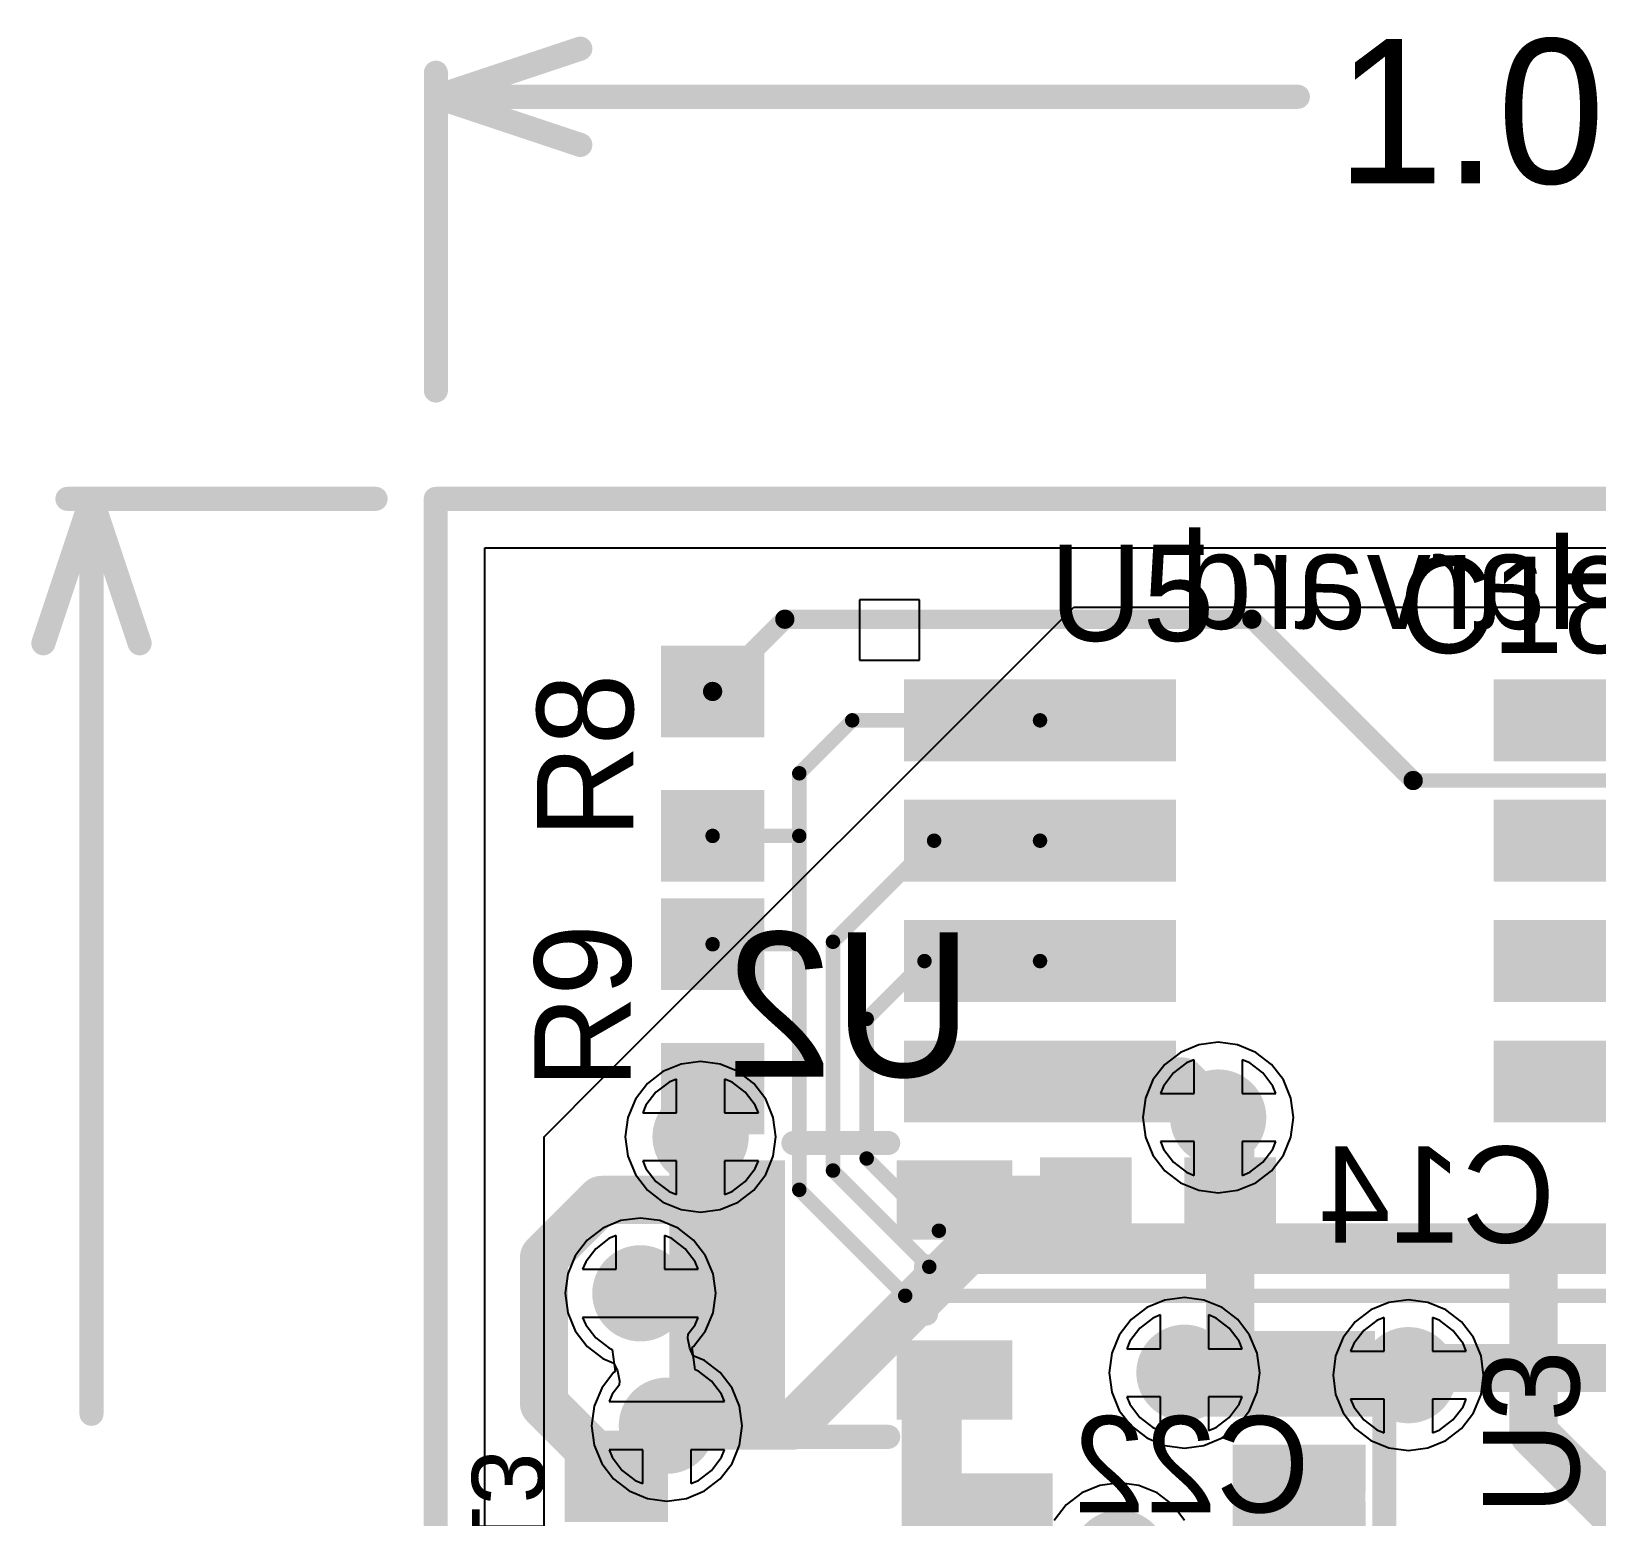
# Model space of a CAD drawing. Header units: millimetres. Extents: x 4.73 to 7.73, y 2.83 to 6.27.
# Drawn here: x 4.922 to 5.572, y 3.657 to 4.274 of the extents above; entities that cross this region are included whole.
import ezdxf

# ---------------------------------------------------------------- set-up
doc = ezdxf.new("R2010")
doc.units = ezdxf.units.MM
doc.header["$MEASUREMENT"] = 0
for name, color, linetype in [('BottomLayer', 5, 'Continuous'), ('BottomOverlay', 54, 'Continuous'), ('BottomPaste', 16, 'Continuous'), ('BottomSolder', 6, 'Continuous'), ('KeepOutLayer', 6, 'Continuous'), ('Mechanical1', 6, 'Continuous'), ('MidLayer1', 16, 'Continuous'), ('MidLayer2', 76, 'Continuous'), ('MultiLayer', 9, 'Continuous'), ('TopLayer', 1, 'Continuous'), ('TopOverlay', 2, 'Continuous'), ('TopPaste', 8, 'Continuous'), ('TopSolder', 216, 'Continuous')]:
    doc.layers.add(name, color=color, linetype=linetype)

msp = doc.modelspace()

# ---------------------------------------------------------------- linework, layer by layer
at = {"layer": 'BottomLayer'}
for points, const_width in [([(5.407, 3.823, 1), (5.423, 3.823, 1)], 0.016), ([(5.192, 3.815, 1), (5.208, 3.815, 1)], 0.016), ([(5.41, 3.823, 1), (5.42, 3.823, 1)], 0.01), ([(5.195, 3.815, 1), (5.205, 3.815, 1)], 0.01), ([(5.415, 3.818, 1), (5.425, 3.818, 1)], 0.01), ([(5.415, 3.818, 1), (5.425, 3.818, 1)], 0.01), ([(5.195, 3.7998, 1), (5.205, 3.7998, 1)], 0.01), ([(5.195, 3.7998, 1), (5.205, 3.7998, 1)], 0.01), ([(5.1538, 3.7888, 1), (5.1638, 3.7888, 1)], 0.01), ([(5.1538, 3.7888, 1), (5.1638, 3.7888, 1)], 0.01), ([(5.206, 3.7888, 1), (5.216, 3.7888, 1)], 0.01), ([(5.206, 3.7888, 1), (5.216, 3.7888, 1)], 0.01), ([(5.30049, 3.7888, 1), (5.31049, 3.7888, 1)], 0.01), ([(5.3512, 3.7888, 1), (5.3612, 3.7888, 1)], 0.01), ([(5.3512, 3.7888, 1), (5.3612, 3.7888, 1)], 0.01), ([(5.355, 3.785, 1), (5.365, 3.785, 1)], 0.01), ([(5.415, 3.785, 1), (5.425, 3.785, 1)], 0.01), ([(5.415, 3.785, 1), (5.425, 3.785, 1)], 0.01), ([(5.13, 3.765, 1), (5.14, 3.765, 1)], 0.01), ([(5.13, 3.765, 1), (5.14, 3.765, 1)], 0.01), ([(5.167, 3.75, 1), (5.183, 3.75, 1)], 0.016), ([(5.17, 3.75, 1), (5.18, 3.75, 1)], 0.01), ([(5.1714, 3.7514, 1), (5.1814, 3.7514, 1)], 0.01), ([(5.1714, 3.7514, 1), (5.1814, 3.7514, 1)], 0.01), ([(5.206, 3.7514, 1), (5.216, 3.7514, 1)], 0.01), ([(5.393, 3.717, 1), (5.409, 3.717, 1)], 0.016), ([(5.29924, 3.714, 1), (5.31174, 3.714, 1)], 0.0125), ([(5.396, 3.717, 1), (5.406, 3.717, 1)], 0.01), ([(5.398, 3.719, 1), (5.408, 3.719, 1)], 0.01), ([(5.398, 3.719, 1), (5.408, 3.719, 1)], 0.01), ([(5.414, 3.719, 1), (5.424, 3.719, 1)], 0.01), ([(5.414, 3.719, 1), (5.424, 3.719, 1)], 0.01), ([(5.414, 3.719, 1), (5.424, 3.719, 1)], 0.01), ([(5.415, 3.72, 1), (5.425, 3.72, 1)], 0.01), ([(5.415, 3.72, 1), (5.425, 3.72, 1)], 0.01), ([(5.486, 3.716, 1), (5.502, 3.716, 1)], 0.016), ([(5.2, 3.714, 1), (5.21, 3.714, 1)], 0.01), ([(5.2, 3.714, 1), (5.21, 3.714, 1)], 0.01), ([(5.206, 3.714, 1), (5.216, 3.714, 1)], 0.01), ([(5.13, 3.704, 1), (5.14, 3.704, 1)], 0.01), ([(5.13, 3.704, 1), (5.14, 3.704, 1)], 0.01), ([(5.28975, 3.70451, 1), (5.30225, 3.70451, 1)], 0.0125), ([(5.28975, 3.70451, 1), (5.30225, 3.70451, 1)], 0.0125), ([(5.178, 3.695, 1), (5.194, 3.695, 1)], 0.016), ([(5.181, 3.695, 1), (5.191, 3.695, 1)], 0.01), ([(5.181, 3.695, 1), (5.191, 3.695, 1)], 0.01), ([(5.16, 3.674, 1), (5.17, 3.674, 1)], 0.01), ([(5.16, 3.674, 1), (5.17, 3.674, 1)], 0.01)]:
    msp.add_lwpolyline(points, format="xyb", close=True, dxfattribs=dict(at, const_width=const_width))
for points, const_width in [([(5.415, 3.823), (5.42, 3.818)], 0.02), ([(5.2, 3.7998), (5.2, 3.815)], 0.02), ([(5.42, 3.785), (5.42, 3.818)], 0.02), ([(5.2, 3.7998), (5.211, 3.7888)], 0.02), ([(5.135, 3.765), (5.1588, 3.7888)], 0.02), ([(5.1588, 3.7888), (5.211, 3.7888)], 0.02), ([(5.30549, 3.7888), (5.3562, 3.7888)], 0.02), ([(5.3562, 3.7888), (5.36, 3.785)], 0.02), ([(5.42, 3.72), (5.42, 3.785)], 0.02), ([(5.135, 3.704), (5.135, 3.765)], 0.02), ([(5.175, 3.75), (5.1764, 3.7514)], 0.02), ([(5.1764, 3.7514), (5.211, 3.7514)], 0.02), ([(5.296, 3.70451), (5.30549, 3.714)], 0.025), ([(5.401, 3.717), (5.403, 3.719)], 0.02), ([(5.403, 3.719), (5.419, 3.719)], 0.02), ([(5.419, 3.719), (5.42, 3.72)], 0.02), ([(5.419, 3.719), (5.618, 3.719)], 0.02), ([(5.186, 3.695), (5.205, 3.714)], 0.02), ([(5.205, 3.714), (5.211, 3.714)], 0.02), ([(5.135, 3.704), (5.165, 3.674)], 0.02), ([(5.296, 3.634), (5.296, 3.70451)], 0.025), ([(5.165, 3.674), (5.186, 3.695)], 0.02)]:
    msp.add_lwpolyline(points, dxfattribs=dict(at, const_width=const_width))
for points in [[(5.231, 3.7763), (5.231, 3.8013), (5.191, 3.7763), (5.191, 3.8013)], [(5.32549, 3.7763), (5.32549, 3.8013), (5.28549, 3.7763), (5.28549, 3.8013)], [(5.375, 3.8025), (5.345, 3.8025), (5.375, 3.7675), (5.345, 3.7675)], [(5.435, 3.8025), (5.405, 3.8025), (5.435, 3.7675), (5.405, 3.7675)], [(5.231, 3.7389), (5.231, 3.7639), (5.191, 3.7389), (5.191, 3.7639)], [(5.231, 3.7015), (5.231, 3.7265), (5.191, 3.7015), (5.191, 3.7265)], [(5.32549, 3.7015), (5.32549, 3.7265), (5.28549, 3.7015), (5.28549, 3.7265)], [(5.1825, 3.659), (5.1825, 3.689), (5.1475, 3.659), (5.1475, 3.689)]]:
    msp.add_solid(points, dxfattribs=at)
at = {"layer": 'BottomOverlay', "const_width": 0.01}
for points in [[(5.23856, 3.81243), (5.27793, 3.81243)], [(5.29368, 3.74156), (5.29368, 3.76124)], [(5.23856, 3.69038), (5.27793, 3.69038)], [(5.319, 3.659), (5.336, 3.67)]]:
    msp.add_lwpolyline(points, dxfattribs=at)
at = {"layer": 'BottomOverlay', "const_width": 0.005}
for points in [[(5.23606, 3.81243, 1), (5.24106, 3.81243, 1)], [(5.27543, 3.81243, 1), (5.28043, 3.81243, 1)], [(5.29118, 3.76124, 1), (5.29618, 3.76124, 1)], [(5.29118, 3.74156, 1), (5.29618, 3.74156, 1)], [(5.23606, 3.69038, 1), (5.24106, 3.69038, 1)], [(5.27543, 3.69038, 1), (5.28043, 3.69038, 1)], [(5.3335, 3.67, 1), (5.3385, 3.67, 1)], [(5.3165, 3.659, 1), (5.3215, 3.659, 1)]]:
    msp.add_lwpolyline(points, format="xyb", close=True, dxfattribs=at)
at = {"layer": 'BottomPaste'}
for points in [[(5.231, 3.7763), (5.231, 3.8013), (5.191, 3.7763), (5.191, 3.8013)], [(5.32549, 3.7763), (5.32549, 3.8013), (5.28549, 3.7763), (5.28549, 3.8013)], [(5.375, 3.8025), (5.345, 3.8025), (5.375, 3.7675), (5.345, 3.7675)], [(5.435, 3.8025), (5.405, 3.8025), (5.435, 3.7675), (5.405, 3.7675)], [(5.231, 3.7389), (5.231, 3.7639), (5.191, 3.7389), (5.191, 3.7639)], [(5.231, 3.7015), (5.231, 3.7265), (5.191, 3.7015), (5.191, 3.7265)], [(5.32549, 3.7015), (5.32549, 3.7265), (5.28549, 3.7015), (5.28549, 3.7265)], [(5.1825, 3.659), (5.1825, 3.689), (5.1475, 3.659), (5.1475, 3.689)]]:
    msp.add_solid(points, dxfattribs=at)
at = {"layer": 'BottomSolder', "const_width": 0.02}
for points in [[(5.405, 3.823, 1), (5.425, 3.823, 1)], [(5.19, 3.815, 1), (5.21, 3.815, 1)], [(5.165, 3.75, 1), (5.185, 3.75, 1)], [(5.391, 3.717, 1), (5.411, 3.717, 1)], [(5.484, 3.716, 1), (5.504, 3.716, 1)], [(5.176, 3.695, 1), (5.196, 3.695, 1)], [(5.364, 3.64, 1), (5.384, 3.64, 1)]]:
    msp.add_lwpolyline(points, format="xyb", close=True, dxfattribs=at)
at = {"layer": 'BottomSolder'}
for points in [[(5.235, 3.7723), (5.235, 3.8053), (5.187, 3.7723), (5.187, 3.8053)], [(5.32949, 3.7723), (5.32949, 3.8053), (5.28149, 3.7723), (5.28149, 3.8053)], [(5.379, 3.8065), (5.341, 3.8065), (5.379, 3.7635), (5.341, 3.7635)], [(5.439, 3.8065), (5.401, 3.8065), (5.439, 3.7635), (5.401, 3.7635)], [(5.235, 3.702), (5.235, 3.796), (5.187, 3.702), (5.187, 3.796)], [(5.235, 3.7349), (5.235, 3.7679), (5.187, 3.7349), (5.187, 3.7679)], [(5.235, 3.6975), (5.235, 3.7305), (5.187, 3.6975), (5.187, 3.7305)], [(5.32949, 3.6975), (5.32949, 3.7305), (5.28149, 3.6975), (5.28149, 3.7305)], [(5.1865, 3.655), (5.1865, 3.693), (5.1435, 3.655), (5.1435, 3.693)]]:
    msp.add_solid(points, dxfattribs=at)
at = {"layer": 'KeepOutLayer', "const_width": 0.01}
for points in [[(5.09, 3.01), (5.09, 4.08)], [(5.09, 4.08), (6.18, 4.08)]]:
    msp.add_lwpolyline(points, dxfattribs=at)
at = {"layer": 'KeepOutLayer', "const_width": 0.005}
msp.add_lwpolyline([(5.0875, 4.08, 1), (5.0925, 4.08, 1)], format="xyb", close=True, dxfattribs=at)
msp.add_lwpolyline([(5.0875, 4.08, 1), (5.0925, 4.08, 1)], format="xyb", close=True, dxfattribs=at)
at = {"layer": 'Mechanical1', "const_width": 0.01}
for points in [[(5.09005, 4.247), (5.15005, 4.267)], [(5.09005, 4.125), (5.09005, 4.257)], [(5.09005, 4.247), (5.4481, 4.247)], [(5.09005, 4.247), (5.15005, 4.227)], [(4.927, 4.02), (4.947, 4.08)], [(4.937, 4.08), (5.065, 4.08)], [(4.947, 3.69995), (4.947, 4.08)], [(4.947, 4.08), (4.967, 4.02)]]:
    msp.add_lwpolyline(points, dxfattribs=at)
at = {"layer": 'Mechanical1', "const_width": 0.005}
for points in [[(5.14755, 4.267, 1), (5.15255, 4.267, 1)], [(5.08755, 4.257, 1), (5.09255, 4.257, 1)], [(5.08755, 4.247, 1), (5.09255, 4.247, 1)], [(5.08755, 4.247, 1), (5.09255, 4.247, 1)], [(5.08755, 4.247, 1), (5.09255, 4.247, 1)], [(5.4456, 4.247, 1), (5.4506, 4.247, 1)], [(5.14755, 4.227, 1), (5.15255, 4.227, 1)], [(5.08755, 4.125, 1), (5.09255, 4.125, 1)], [(4.9345, 4.08, 1), (4.9395, 4.08, 1)], [(4.9445, 4.08, 1), (4.9495, 4.08, 1)], [(4.9445, 4.08, 1), (4.9495, 4.08, 1)], [(4.9445, 4.08, 1), (4.9495, 4.08, 1)], [(5.0625, 4.08, 1), (5.0675, 4.08, 1)], [(4.9245, 4.02, 1), (4.9295, 4.02, 1)], [(4.9645, 4.02, 1), (4.9695, 4.02, 1)], [(4.9445, 3.69995, 1), (4.9495, 3.69995, 1)]]:
    msp.add_lwpolyline(points, format="xyb", close=True, dxfattribs=at)
at = {"layer": 'MidLayer1'}
for p, q in [((5.11039, 3.41567), (5.11039, 4.05961)), ((5.11039, 4.05961), (5.99671, 4.05961)), ((5.19191, 3.8452), (5.18437, 3.84208)), ((5.2, 3.84627), (5.19191, 3.8452)), ((5.20809, 3.8452), (5.2, 3.84627)), ((5.21563, 3.84208), (5.20809, 3.8452)), ((5.40189, 3.84571), (5.39646, 3.84154)), ((5.405, 3.847), (5.40189, 3.84571)), ((5.405, 3.833), (5.405, 3.847)), ((5.42811, 3.84571), (5.425, 3.847)), ((5.425, 3.847), (5.425, 3.833)), ((5.43354, 3.84154), (5.42811, 3.84571)), ((5.17789, 3.83711), (5.17292, 3.83063)), ((5.18437, 3.84208), (5.17789, 3.83711)), ((5.22211, 3.83711), (5.21563, 3.84208)), ((5.22708, 3.83063), (5.22211, 3.83711)), ((5.39646, 3.84154), (5.39229, 3.83611)), ((5.43771, 3.83611), (5.43354, 3.84154)), ((5.17292, 3.83063), (5.1698, 3.82309)), ((5.2302, 3.82309), (5.22708, 3.83063)), ((5.39229, 3.83611), (5.391, 3.833)), ((5.391, 3.833), (5.405, 3.833)), ((5.425, 3.833), (5.439, 3.833)), ((5.439, 3.833), (5.43771, 3.83611)), ((5.1698, 3.82309), (5.16873, 3.815)), ((5.23127, 3.815), (5.2302, 3.82309)), ((5.16873, 3.815), (5.1698, 3.80691)), ((5.2302, 3.80691), (5.23127, 3.815)), ((5.405, 3.813), (5.391, 3.813)), ((5.391, 3.813), (5.39229, 3.80989)), ((5.405, 3.799), (5.405, 3.813)), ((5.439, 3.813), (5.425, 3.813)), ((5.425, 3.813), (5.425, 3.799)), ((5.43771, 3.80989), (5.439, 3.813)), ((5.1698, 3.80691), (5.17292, 3.79937)), ((5.22708, 3.79937), (5.2302, 3.80691)), ((5.39229, 3.80989), (5.39646, 3.80446)), ((5.39646, 3.80446), (5.40189, 3.80029)), ((5.42811, 3.80029), (5.43354, 3.80446)), ((5.43354, 3.80446), (5.43771, 3.80989)), ((5.17292, 3.79937), (5.17789, 3.79289)), ((5.22211, 3.79289), (5.22708, 3.79937)), ((5.40189, 3.80029), (5.405, 3.799)), ((5.425, 3.799), (5.42811, 3.80029)), ((5.17789, 3.79289), (5.18437, 3.78792)), ((5.21563, 3.78792), (5.22211, 3.79289)), ((5.18437, 3.78792), (5.19191, 3.7848)), ((5.19191, 3.7848), (5.2, 3.78373)), ((5.2, 3.78373), (5.20809, 3.7848)), ((5.20809, 3.7848), (5.21563, 3.78792)), ((5.16189, 3.77271), (5.15646, 3.76854)), ((5.165, 3.774), (5.16189, 3.77271)), ((5.165, 3.76), (5.165, 3.774)), ((5.18811, 3.77271), (5.185, 3.774)), ((5.185, 3.774), (5.185, 3.76)), ((5.19354, 3.76854), (5.18811, 3.77271)), ((5.15646, 3.76854), (5.15229, 3.76311)), ((5.19771, 3.76311), (5.19354, 3.76854)), ((5.15229, 3.76311), (5.151, 3.76)), ((5.151, 3.76), (5.165, 3.76)), ((5.185, 3.76), (5.199, 3.76)), ((5.199, 3.76), (5.19771, 3.76311)), ((5.199, 3.74), (5.151, 3.74)), ((5.151, 3.74), (5.15229, 3.73689)), ((5.19771, 3.73689), (5.199, 3.74)), ((5.38789, 3.73971), (5.38246, 3.73554)), ((5.391, 3.741), (5.38789, 3.73971)), ((5.391, 3.727), (5.391, 3.741)), ((5.41411, 3.73971), (5.411, 3.741)), ((5.411, 3.741), (5.411, 3.727)), ((5.41954, 3.73554), (5.41411, 3.73971)), ((5.484, 3.74), (5.48089, 3.73871)), ((5.484, 3.726), (5.484, 3.74)), ((5.50711, 3.73871), (5.504, 3.74)), ((5.504, 3.74), (5.504, 3.726)), ((5.15229, 3.73689), (5.15646, 3.73146)), ((5.19468, 3.73129), (5.19486, 3.73317)), ((5.19486, 3.73317), (5.19771, 3.73689)), ((5.38246, 3.73554), (5.37829, 3.73011)), ((5.42371, 3.73011), (5.41954, 3.73554)), ((5.47546, 3.73454), (5.47129, 3.72911)), ((5.48089, 3.73871), (5.47546, 3.73454)), ((5.51254, 3.73454), (5.50711, 3.73871)), ((5.51671, 3.72911), (5.51254, 3.73454)), ((5.15646, 3.73146), (5.16189, 3.72729)), ((5.16189, 3.72729), (5.16327, 3.72672)), ((5.16327, 3.72672), (5.16448, 3.71756)), ((5.1955, 3.72721), (5.19468, 3.73129)), ((5.19698, 3.72401), (5.1955, 3.72721)), ((5.37829, 3.73011), (5.377, 3.727)), ((5.377, 3.727), (5.391, 3.727)), ((5.411, 3.727), (5.425, 3.727)), ((5.425, 3.727), (5.42371, 3.73011)), ((5.47129, 3.72911), (5.47, 3.726)), ((5.47, 3.726), (5.484, 3.726)), ((5.504, 3.726), (5.518, 3.726)), ((5.518, 3.726), (5.51671, 3.72911)), ((5.20163, 3.72208), (5.19698, 3.72401)), ((5.20811, 3.71711), (5.20163, 3.72208)), ((5.16389, 3.71711), (5.15892, 3.71063)), ((5.16448, 3.71756), (5.16389, 3.71711)), ((5.21308, 3.71063), (5.20811, 3.71711)), ((5.15892, 3.71063), (5.1558, 3.70309)), ((5.2162, 3.70309), (5.21308, 3.71063)), ((5.391, 3.707), (5.377, 3.707)), ((5.377, 3.707), (5.37829, 3.70389)), ((5.391, 3.693), (5.391, 3.707)), ((5.425, 3.707), (5.411, 3.707)), ((5.411, 3.707), (5.411, 3.693)), ((5.42371, 3.70389), (5.425, 3.707)), ((5.1558, 3.70309), (5.15473, 3.695)), ((5.21727, 3.695), (5.2162, 3.70309)), ((5.37829, 3.70389), (5.38246, 3.69846)), ((5.41954, 3.69846), (5.42371, 3.70389)), ((5.484, 3.706), (5.47, 3.706)), ((5.47, 3.706), (5.47129, 3.70289)), ((5.47129, 3.70289), (5.47546, 3.69746)), ((5.484, 3.692), (5.484, 3.706)), ((5.518, 3.706), (5.504, 3.706)), ((5.504, 3.706), (5.504, 3.692)), ((5.51254, 3.69746), (5.51671, 3.70289)), ((5.51671, 3.70289), (5.518, 3.706)), ((5.15473, 3.695), (5.1558, 3.68691)), ((5.2162, 3.68691), (5.21727, 3.695)), ((5.38246, 3.69846), (5.38789, 3.69429)), ((5.38789, 3.69429), (5.391, 3.693)), ((5.411, 3.693), (5.41411, 3.69429)), ((5.41411, 3.69429), (5.41954, 3.69846)), ((5.47546, 3.69746), (5.48089, 3.69329)), ((5.50711, 3.69329), (5.51254, 3.69746)), ((5.1558, 3.68691), (5.15892, 3.67937)), ((5.21308, 3.67937), (5.2162, 3.68691)), ((5.48089, 3.69329), (5.484, 3.692)), ((5.504, 3.692), (5.50711, 3.69329)), ((5.15892, 3.67937), (5.16389, 3.67289)), ((5.20811, 3.67289), (5.21308, 3.67937)), ((5.16389, 3.67289), (5.17037, 3.66792)), ((5.17037, 3.66792), (5.17791, 3.6648)), ((5.19409, 3.6648), (5.20163, 3.66792)), ((5.20163, 3.66792), (5.20811, 3.67289)), ((5.36591, 3.6702), (5.35837, 3.66708)), ((5.374, 3.67127), (5.36591, 3.6702)), ((5.38209, 3.6702), (5.374, 3.67127)), ((5.38963, 3.66708), (5.38209, 3.6702)), ((5.17791, 3.6648), (5.186, 3.66373)), ((5.186, 3.66373), (5.19409, 3.6648)), ((5.35189, 3.66211), (5.34692, 3.65563)), ((5.35837, 3.66708), (5.35189, 3.66211)), ((5.39611, 3.66211), (5.38963, 3.66708)), ((5.40108, 3.65563), (5.39611, 3.66211))]:
    msp.add_line(p, q, dxfattribs=at)
at = {"layer": 'MidLayer1', "const_width": 0.016}
for points in [[(5.407, 3.823, 1), (5.423, 3.823, 1)], [(5.192, 3.815, 1), (5.208, 3.815, 1)], [(5.167, 3.75, 1), (5.183, 3.75, 1)], [(5.393, 3.717, 1), (5.409, 3.717, 1)], [(5.486, 3.716, 1), (5.502, 3.716, 1)], [(5.178, 3.695, 1), (5.194, 3.695, 1)]]:
    msp.add_lwpolyline(points, format="xyb", close=True, dxfattribs=at)
at = {"layer": 'MidLayer2'}
for p, q in [((5.16, 3.84), (5.355, 4.035)), ((5.355, 4.035), (5.59379, 4.035)), ((5.39937, 3.85008), (5.39289, 3.84511)), ((5.40691, 3.8532), (5.39937, 3.85008)), ((5.415, 3.85427), (5.40691, 3.8532)), ((5.42309, 3.8532), (5.415, 3.85427)), ((5.43063, 3.85008), (5.42309, 3.8532)), ((5.43711, 3.84511), (5.43063, 3.85008)), ((5.39289, 3.84511), (5.38792, 3.83863)), ((5.44208, 3.83863), (5.43711, 3.84511)), ((5.135, 3.815), (5.16, 3.84)), ((5.18689, 3.83771), (5.18146, 3.83354)), ((5.19, 3.839), (5.18689, 3.83771)), ((5.19, 3.825), (5.19, 3.839)), ((5.21311, 3.83771), (5.21, 3.839)), ((5.21, 3.839), (5.21, 3.825)), ((5.21854, 3.83354), (5.21311, 3.83771)), ((5.38792, 3.83863), (5.3848, 3.83109)), ((5.4452, 3.83109), (5.44208, 3.83863)), ((5.18146, 3.83354), (5.17729, 3.82811)), ((5.22271, 3.82811), (5.21854, 3.83354)), ((5.3848, 3.83109), (5.38373, 3.823)), ((5.44627, 3.823), (5.4452, 3.83109)), ((5.17729, 3.82811), (5.176, 3.825)), ((5.176, 3.825), (5.19, 3.825)), ((5.21, 3.825), (5.224, 3.825)), ((5.224, 3.825), (5.22271, 3.82811)), ((5.38373, 3.823), (5.3848, 3.81491)), ((5.4452, 3.81491), (5.44627, 3.823)), ((5.135, 3.704), (5.135, 3.815)), ((5.3848, 3.81491), (5.38792, 3.80737)), ((5.44208, 3.80737), (5.4452, 3.81491)), ((5.19, 3.805), (5.176, 3.805)), ((5.176, 3.805), (5.17729, 3.80189)), ((5.19, 3.791), (5.19, 3.805)), ((5.224, 3.805), (5.21, 3.805)), ((5.21, 3.805), (5.21, 3.791)), ((5.22271, 3.80189), (5.224, 3.805)), ((5.38792, 3.80737), (5.39289, 3.80089)), ((5.43711, 3.80089), (5.44208, 3.80737)), ((5.17729, 3.80189), (5.18146, 3.79646)), ((5.21854, 3.79646), (5.22271, 3.80189)), ((5.39289, 3.80089), (5.39937, 3.79592)), ((5.43063, 3.79592), (5.43711, 3.80089)), ((5.18146, 3.79646), (5.18689, 3.79229)), ((5.18689, 3.79229), (5.19, 3.791)), ((5.21, 3.791), (5.21311, 3.79229)), ((5.21311, 3.79229), (5.21854, 3.79646)), ((5.39937, 3.79592), (5.40691, 3.7928)), ((5.40691, 3.7928), (5.415, 3.79173)), ((5.415, 3.79173), (5.42309, 3.7928)), ((5.42309, 3.7928), (5.43063, 3.79592)), ((5.16691, 3.7802), (5.15937, 3.77708)), ((5.175, 3.78127), (5.16691, 3.7802)), ((5.18309, 3.7802), (5.175, 3.78127)), ((5.19063, 3.77708), (5.18309, 3.7802)), ((5.15289, 3.77211), (5.14792, 3.76563)), ((5.15937, 3.77708), (5.15289, 3.77211)), ((5.19711, 3.77211), (5.19063, 3.77708)), ((5.20208, 3.76563), (5.19711, 3.77211)), ((5.14792, 3.76563), (5.1448, 3.75809)), ((5.2052, 3.75809), (5.20208, 3.76563)), ((5.1448, 3.75809), (5.14373, 3.75)), ((5.20627, 3.75), (5.2052, 3.75809)), ((5.14373, 3.75), (5.1448, 3.74191)), ((5.2052, 3.74191), (5.20627, 3.75)), ((5.39291, 3.7472), (5.38537, 3.74408)), ((5.401, 3.74827), (5.39291, 3.7472)), ((5.40909, 3.7472), (5.401, 3.74827)), ((5.41663, 3.74408), (5.40909, 3.7472)), ((5.48591, 3.7462), (5.47837, 3.74308)), ((5.494, 3.74727), (5.48591, 3.7462)), ((5.50209, 3.7462), (5.494, 3.74727)), ((5.50963, 3.74308), (5.50209, 3.7462)), ((5.1448, 3.74191), (5.14792, 3.73437)), ((5.20208, 3.73437), (5.2052, 3.74191)), ((5.37889, 3.73911), (5.37392, 3.73263)), ((5.38537, 3.74408), (5.37889, 3.73911)), ((5.42311, 3.73911), (5.41663, 3.74408)), ((5.42808, 3.73263), (5.42311, 3.73911)), ((5.47837, 3.74308), (5.47189, 3.73811)), ((5.51611, 3.73811), (5.50963, 3.74308)), ((5.14792, 3.73437), (5.15289, 3.72789)), ((5.19711, 3.72789), (5.20208, 3.73437)), ((5.37392, 3.73263), (5.3708, 3.72509)), ((5.4312, 3.72509), (5.42808, 3.73263)), ((5.47189, 3.73811), (5.46692, 3.73163)), ((5.52108, 3.73163), (5.51611, 3.73811)), ((5.15289, 3.72789), (5.15937, 3.72292)), ((5.19652, 3.72744), (5.19711, 3.72789)), ((5.19773, 3.71828), (5.19652, 3.72744)), ((5.46692, 3.73163), (5.4638, 3.72409)), ((5.5242, 3.72409), (5.52108, 3.73163)), ((5.15937, 3.72292), (5.16402, 3.72099)), ((5.16402, 3.72099), (5.1655, 3.71779)), ((5.3708, 3.72509), (5.36973, 3.717)), ((5.43227, 3.717), (5.4312, 3.72509)), ((5.4638, 3.72409), (5.46273, 3.716)), ((5.52527, 3.716), (5.5242, 3.72409)), ((5.1655, 3.71779), (5.16632, 3.71371)), ((5.16632, 3.71371), (5.16614, 3.71183)), ((5.19911, 3.71771), (5.19773, 3.71828)), ((5.20454, 3.71354), (5.19911, 3.71771)), ((5.20871, 3.70811), (5.20454, 3.71354)), ((5.36973, 3.717), (5.3708, 3.70891)), ((5.4312, 3.70891), (5.43227, 3.717)), ((5.46273, 3.716), (5.4638, 3.70791)), ((5.5242, 3.70791), (5.52527, 3.716)), ((5.16329, 3.70811), (5.162, 3.705)), ((5.16614, 3.71183), (5.16329, 3.70811)), ((5.21, 3.705), (5.20871, 3.70811)), ((5.3708, 3.70891), (5.37392, 3.70137)), ((5.42808, 3.70137), (5.4312, 3.70891)), ((5.4638, 3.70791), (5.46692, 3.70037)), ((5.52108, 3.70037), (5.5242, 3.70791)), ((5.135, 3.52812), (5.135, 3.704)), ((5.162, 3.705), (5.21, 3.705)), ((5.37392, 3.70137), (5.37889, 3.69489)), ((5.42311, 3.69489), (5.42808, 3.70137)), ((5.46692, 3.70037), (5.47189, 3.69389)), ((5.51611, 3.69389), (5.52108, 3.70037)), ((5.37889, 3.69489), (5.38537, 3.68992)), ((5.41663, 3.68992), (5.42311, 3.69489)), ((5.47189, 3.69389), (5.47837, 3.68892)), ((5.50963, 3.68892), (5.51611, 3.69389)), ((5.38537, 3.68992), (5.39291, 3.6868)), ((5.39291, 3.6868), (5.401, 3.68573)), ((5.401, 3.68573), (5.40909, 3.6868)), ((5.40909, 3.6868), (5.41663, 3.68992)), ((5.47837, 3.68892), (5.48591, 3.6858)), ((5.50209, 3.6858), (5.50963, 3.68892)), ((5.176, 3.685), (5.162, 3.685)), ((5.162, 3.685), (5.16329, 3.68189)), ((5.16329, 3.68189), (5.16746, 3.67646)), ((5.176, 3.671), (5.176, 3.685)), ((5.21, 3.685), (5.196, 3.685)), ((5.196, 3.685), (5.196, 3.671)), ((5.20454, 3.67646), (5.20871, 3.68189)), ((5.20871, 3.68189), (5.21, 3.685)), ((5.48591, 3.6858), (5.494, 3.68473)), ((5.494, 3.68473), (5.50209, 3.6858)), ((5.16746, 3.67646), (5.17289, 3.67229)), ((5.19911, 3.67229), (5.20454, 3.67646)), ((5.17289, 3.67229), (5.176, 3.671)), ((5.196, 3.671), (5.19911, 3.67229)), ((5.36591, 3.6702), (5.35837, 3.66708)), ((5.374, 3.67127), (5.36591, 3.6702)), ((5.38209, 3.6702), (5.374, 3.67127)), ((5.38963, 3.66708), (5.38209, 3.6702)), ((5.35189, 3.66211), (5.34692, 3.65563)), ((5.35837, 3.66708), (5.35189, 3.66211)), ((5.39611, 3.66211), (5.38963, 3.66708)), ((5.40108, 3.65563), (5.39611, 3.66211))]:
    msp.add_line(p, q, dxfattribs=at)
for points, const_width in [([(5.407, 3.823, 1), (5.423, 3.823, 1)], 0.016), ([(5.192, 3.815, 1), (5.208, 3.815, 1)], 0.016), ([(5.306, 3.768, 1), (5.316, 3.768, 1)], 0.01), ([(5.306, 3.768, 1), (5.316, 3.768, 1)], 0.01), ([(5.541, 3.768, 1), (5.551, 3.768, 1)], 0.01), ([(5.541, 3.768, 1), (5.551, 3.768, 1)], 0.01), ([(5.541, 3.768, 1), (5.551, 3.768, 1)], 0.01), ([(5.167, 3.75, 1), (5.183, 3.75, 1)], 0.016), ([(5.393, 3.717, 1), (5.409, 3.717, 1)], 0.016), ([(5.486, 3.716, 1), (5.502, 3.716, 1)], 0.016), ([(5.178, 3.695, 1), (5.194, 3.695, 1)], 0.016), ([(5.181, 3.695, 1), (5.191, 3.695, 1)], 0.01), ([(5.233, 3.695, 1), (5.243, 3.695, 1)], 0.01), ([(5.233, 3.695, 1), (5.243, 3.695, 1)], 0.01), ([(5.541, 3.692, 1), (5.551, 3.692, 1)], 0.01), ([(5.541, 3.692, 1), (5.551, 3.692, 1)], 0.01)]:
    msp.add_lwpolyline(points, format="xyb", close=True, dxfattribs=dict(at, const_width=const_width))
at = {"layer": 'MidLayer2', "const_width": 0.02}
for points in [[(5.238, 3.695), (5.311, 3.768)], [(5.311, 3.768), (5.546, 3.768)], [(5.546, 3.768), (5.654, 3.768)], [(5.546, 3.692), (5.546, 3.768)], [(5.186, 3.695), (5.238, 3.695)], [(5.546, 3.692), (5.61339, 3.62461)]]:
    msp.add_lwpolyline(points, dxfattribs=at)
at = {"layer": 'MultiLayer', "const_width": 0.016}
for points in [[(5.407, 3.823, 1), (5.423, 3.823, 1)], [(5.192, 3.815, 1), (5.208, 3.815, 1)], [(5.167, 3.75, 1), (5.183, 3.75, 1)], [(5.393, 3.717, 1), (5.409, 3.717, 1)], [(5.486, 3.716, 1), (5.502, 3.716, 1)], [(5.178, 3.695, 1), (5.194, 3.695, 1)]]:
    msp.add_lwpolyline(points, format="xyb", close=True, dxfattribs=at)
at = {"layer": 'TopLayer'}
for points, const_width in [([(5.205, 4), (5.235, 4.03)], 0.008), ([(5.235, 4.03), (5.429, 4.03)], 0.008), ([(5.429, 4.03), (5.496, 3.963)], 0.008), ([(5.241, 3.966), (5.263, 3.988)], 0.006), ([(5.263, 3.988), (5.341, 3.988)], 0.006), ([(5.241, 3.94), (5.241, 3.966)], 0.006), ([(5.496, 3.963), (5.698, 3.963)], 0.006), ([(5.205, 3.94), (5.241, 3.94)], 0.006), ([(5.241, 3.793), (5.241, 3.94)], 0.006), ([(5.255, 3.896), (5.297, 3.938)], 0.006), ([(5.297, 3.938), (5.341, 3.938)], 0.006), ([(5.205, 3.895), (5.24, 3.895)], 0.006), ([(5.255, 3.801), (5.255, 3.896)], 0.006), ([(5.269, 3.864), (5.293, 3.888)], 0.006), ([(5.293, 3.888), (5.341, 3.888)], 0.006), ([(5.269, 3.806), (5.269, 3.864)], 0.006), ([(5.341, 3.838), (5.4, 3.838)], 0.02), ([(5.4, 3.838), (5.415, 3.823)], 0.02), ([(5.255, 3.801), (5.295, 3.761)], 0.006), ([(5.269, 3.806), (5.299, 3.776)], 0.006), ([(5.241, 3.793), (5.285, 3.749)], 0.006), ([(5.299, 3.776), (5.602, 3.776)], 0.006), ([(5.295, 3.761), (5.587, 3.761)], 0.006), ([(5.285, 3.749), (5.577, 3.749)], 0.006), ([(5.401, 3.717), (5.40146, 3.71654)], 0.02), ([(5.40146, 3.71654), (5.44468, 3.71654)], 0.02), ([(5.44468, 3.71654), (5.49346, 3.71654)], 0.02), ([(5.49346, 3.71654), (5.494, 3.716)], 0.02)]:
    msp.add_lwpolyline(points, dxfattribs=dict(at, const_width=const_width))
for points, const_width in [([(5.233, 4.03, 1), (5.237, 4.03, 1)], 0.004), ([(5.233, 4.03, 1), (5.237, 4.03, 1)], 0.004), ([(5.427, 4.03, 1), (5.431, 4.03, 1)], 0.004), ([(5.427, 4.03, 1), (5.431, 4.03, 1)], 0.004), ([(5.203, 4, 1), (5.207, 4, 1)], 0.004), ([(5.2615, 3.988, 1), (5.2645, 3.988, 1)], 0.003), ([(5.2615, 3.988, 1), (5.2645, 3.988, 1)], 0.003), ([(5.3395, 3.988, 1), (5.3425, 3.988, 1)], 0.003), ([(5.2395, 3.966, 1), (5.2425, 3.966, 1)], 0.003), ([(5.2395, 3.966, 1), (5.2425, 3.966, 1)], 0.003), ([(5.494, 3.963, 1), (5.498, 3.963, 1)], 0.004), ([(5.4945, 3.963, 1), (5.4975, 3.963, 1)], 0.003), ([(5.2035, 3.94, 1), (5.2065, 3.94, 1)], 0.003), ([(5.2395, 3.94, 1), (5.2425, 3.94, 1)], 0.003), ([(5.2395, 3.94, 1), (5.2425, 3.94, 1)], 0.003), ([(5.2395, 3.94, 1), (5.2425, 3.94, 1)], 0.003), ([(5.2955, 3.938, 1), (5.2985, 3.938, 1)], 0.003), ([(5.2955, 3.938, 1), (5.2985, 3.938, 1)], 0.003), ([(5.3395, 3.938, 1), (5.3425, 3.938, 1)], 0.003), ([(5.2035, 3.895, 1), (5.2065, 3.895, 1)], 0.003), ([(5.2385, 3.895, 1), (5.2415, 3.895, 1)], 0.003), ([(5.2535, 3.896, 1), (5.2565, 3.896, 1)], 0.003), ([(5.2535, 3.896, 1), (5.2565, 3.896, 1)], 0.003), ([(5.2915, 3.888, 1), (5.2945, 3.888, 1)], 0.003), ([(5.2915, 3.888, 1), (5.2945, 3.888, 1)], 0.003), ([(5.3395, 3.888, 1), (5.3425, 3.888, 1)], 0.003), ([(5.2675, 3.864, 1), (5.2705, 3.864, 1)], 0.003), ([(5.2675, 3.864, 1), (5.2705, 3.864, 1)], 0.003), ([(5.336, 3.838, 1), (5.346, 3.838, 1)], 0.01), ([(5.395, 3.838, 1), (5.405, 3.838, 1)], 0.01), ([(5.395, 3.838, 1), (5.405, 3.838, 1)], 0.01), ([(5.407, 3.823, 1), (5.423, 3.823, 1)], 0.016), ([(5.192, 3.815, 1), (5.208, 3.815, 1)], 0.016), ([(5.41, 3.823, 1), (5.42, 3.823, 1)], 0.01), ([(5.2535, 3.801, 1), (5.2565, 3.801, 1)], 0.003), ([(5.2535, 3.801, 1), (5.2565, 3.801, 1)], 0.003), ([(5.2675, 3.806, 1), (5.2705, 3.806, 1)], 0.003), ([(5.2675, 3.806, 1), (5.2705, 3.806, 1)], 0.003), ([(5.2395, 3.793, 1), (5.2425, 3.793, 1)], 0.003), ([(5.2395, 3.793, 1), (5.2425, 3.793, 1)], 0.003), ([(5.2975, 3.776, 1), (5.3005, 3.776, 1)], 0.003), ([(5.2975, 3.776, 1), (5.3005, 3.776, 1)], 0.003), ([(5.167, 3.75, 1), (5.183, 3.75, 1)], 0.016), ([(5.2935, 3.761, 1), (5.2965, 3.761, 1)], 0.003), ([(5.2935, 3.761, 1), (5.2965, 3.761, 1)], 0.003), ([(5.2835, 3.749, 1), (5.2865, 3.749, 1)], 0.003), ([(5.2835, 3.749, 1), (5.2865, 3.749, 1)], 0.003), ([(5.393, 3.717, 1), (5.409, 3.717, 1)], 0.016), ([(5.396, 3.717, 1), (5.406, 3.717, 1)], 0.01), ([(5.39646, 3.71654, 1), (5.40646, 3.71654, 1)], 0.01), ([(5.39646, 3.71654, 1), (5.40646, 3.71654, 1)], 0.01), ([(5.43968, 3.71654, 1), (5.44968, 3.71654, 1)], 0.01), ([(5.43968, 3.71654, 1), (5.44968, 3.71654, 1)], 0.01), ([(5.486, 3.716, 1), (5.502, 3.716, 1)], 0.016), ([(5.48846, 3.71654, 1), (5.49846, 3.71654, 1)], 0.01), ([(5.48846, 3.71654, 1), (5.49846, 3.71654, 1)], 0.01), ([(5.489, 3.716, 1), (5.499, 3.716, 1)], 0.01), ([(5.178, 3.695, 1), (5.194, 3.695, 1)], 0.016)]:
    msp.add_lwpolyline(points, format="xyb", close=True, dxfattribs=dict(at, const_width=const_width))
for points in [[(5.2225, 3.985), (5.2225, 4.015), (5.1875, 3.985), (5.1875, 4.015)], [(5.2885, 3.975), (5.3935, 3.975), (5.2885, 4.001), (5.3935, 4.001)], [(5.5335, 3.975), (5.6385, 3.975), (5.5335, 4.001), (5.6385, 4.001)], [(5.2225, 3.925), (5.2225, 3.955), (5.1875, 3.925), (5.1875, 3.955)], [(5.2885, 3.925), (5.3935, 3.925), (5.2885, 3.951), (5.3935, 3.951)], [(5.5335, 3.925), (5.6385, 3.925), (5.5335, 3.951), (5.6385, 3.951)], [(5.2225, 3.88), (5.2225, 3.91), (5.1875, 3.88), (5.1875, 3.91)], [(5.2885, 3.875), (5.3935, 3.875), (5.2885, 3.901), (5.3935, 3.901)], [(5.5335, 3.875), (5.6385, 3.875), (5.5335, 3.901), (5.6385, 3.901)], [(5.2225, 3.82), (5.2225, 3.85), (5.1875, 3.82), (5.1875, 3.85)], [(5.2885, 3.825), (5.3935, 3.825), (5.2885, 3.851), (5.3935, 3.851)], [(5.5335, 3.825), (5.6385, 3.825), (5.5335, 3.851), (5.6385, 3.851)], [(5.47618, 3.73031), (5.41319, 3.73031), (5.47618, 3.70276), (5.41319, 3.70276)], [(5.47224, 3.68307), (5.425, 3.68307), (5.47224, 3.67126), (5.425, 3.67126)], [(5.34232, 3.67126), (5.30295, 3.67126), (5.34232, 3.65945), (5.30295, 3.65945)], [(5.47224, 3.65945), (5.425, 3.65945), (5.47224, 3.64764), (5.425, 3.64764)]]:
    msp.add_solid(points, dxfattribs=at)
at = {"layer": 'TopOverlay'}
for p, q in [((5.266, 4.038), (5.266, 4.013)), ((5.291, 4.038), (5.266, 4.038)), ((5.291, 4.013), (5.291, 4.038)), ((5.266, 4.013), (5.291, 4.013))]:
    msp.add_line(p, q, dxfattribs=at)
at = {"layer": 'TopOverlay', "const_width": 0.01}
msp.add_lwpolyline([(5.48406, 3.28346), (5.48406, 3.71654)], dxfattribs=at)
at = {"layer": 'TopOverlay', "const_width": 0.005}
msp.add_lwpolyline([(5.48156, 3.71654, 1), (5.48656, 3.71654, 1)], format="xyb", close=True, dxfattribs=at)
at = {"layer": 'TopPaste'}
for points in [[(5.2225, 3.985), (5.2225, 4.015), (5.1875, 3.985), (5.1875, 4.015)], [(5.2885, 3.975), (5.3935, 3.975), (5.2885, 4.001), (5.3935, 4.001)], [(5.5335, 3.975), (5.6385, 3.975), (5.5335, 4.001), (5.6385, 4.001)], [(5.2225, 3.925), (5.2225, 3.955), (5.1875, 3.925), (5.1875, 3.955)], [(5.2885, 3.925), (5.3935, 3.925), (5.2885, 3.951), (5.3935, 3.951)], [(5.5335, 3.925), (5.6385, 3.925), (5.5335, 3.951), (5.6385, 3.951)], [(5.2225, 3.88), (5.2225, 3.91), (5.1875, 3.88), (5.1875, 3.91)], [(5.2885, 3.875), (5.3935, 3.875), (5.2885, 3.901), (5.3935, 3.901)], [(5.5335, 3.875), (5.6385, 3.875), (5.5335, 3.901), (5.6385, 3.901)], [(5.2225, 3.82), (5.2225, 3.85), (5.1875, 3.82), (5.1875, 3.85)], [(5.2885, 3.825), (5.3935, 3.825), (5.2885, 3.851), (5.3935, 3.851)], [(5.5335, 3.825), (5.6385, 3.825), (5.5335, 3.851), (5.6385, 3.851)], [(5.47618, 3.73031), (5.41319, 3.73031), (5.47618, 3.70276), (5.41319, 3.70276)], [(5.47224, 3.68307), (5.425, 3.68307), (5.47224, 3.67126), (5.425, 3.67126)], [(5.34232, 3.67126), (5.30295, 3.67126), (5.34232, 3.65945), (5.30295, 3.65945)], [(5.47224, 3.65945), (5.425, 3.65945), (5.47224, 3.64764), (5.425, 3.64764)]]:
    msp.add_solid(points, dxfattribs=at)
at = {"layer": 'TopSolder', "const_width": 0.02}
for points in [[(5.405, 3.823, 1), (5.425, 3.823, 1)], [(5.19, 3.815, 1), (5.21, 3.815, 1)], [(5.165, 3.75, 1), (5.185, 3.75, 1)], [(5.391, 3.717, 1), (5.411, 3.717, 1)], [(5.484, 3.716, 1), (5.504, 3.716, 1)], [(5.176, 3.695, 1), (5.196, 3.695, 1)], [(5.364, 3.64, 1), (5.384, 3.64, 1)]]:
    msp.add_lwpolyline(points, format="xyb", close=True, dxfattribs=at)
at = {"layer": 'TopSolder'}
for points in [[(5.2265, 3.981), (5.2265, 4.019), (5.1835, 3.981), (5.1835, 4.019)], [(5.2845, 3.971), (5.3975, 3.971), (5.2845, 4.005), (5.3975, 4.005)], [(5.5295, 3.971), (5.6425, 3.971), (5.5295, 4.005), (5.6425, 4.005)], [(5.2265, 3.921), (5.2265, 3.959), (5.1835, 3.921), (5.1835, 3.959)], [(5.2845, 3.921), (5.3975, 3.921), (5.2845, 3.955), (5.3975, 3.955)], [(5.5295, 3.921), (5.6425, 3.921), (5.5295, 3.955), (5.6425, 3.955)], [(5.2265, 3.876), (5.2265, 3.914), (5.1835, 3.876), (5.1835, 3.914)], [(5.2845, 3.871), (5.3975, 3.871), (5.2845, 3.905), (5.3975, 3.905)], [(5.5295, 3.871), (5.6425, 3.871), (5.5295, 3.905), (5.6425, 3.905)], [(5.2265, 3.816), (5.2265, 3.854), (5.1835, 3.816), (5.1835, 3.854)], [(5.2845, 3.821), (5.3975, 3.821), (5.2845, 3.855), (5.3975, 3.855)], [(5.5295, 3.821), (5.6425, 3.821), (5.5295, 3.855), (5.6425, 3.855)], [(5.48018, 3.73431), (5.40919, 3.73431), (5.48018, 3.69876), (5.40919, 3.69876)], [(5.47624, 3.68707), (5.421, 3.68707), (5.47624, 3.66726), (5.421, 3.66726)], [(5.47618, 3.31496), (5.47618, 3.68504), (5.42106, 3.31496), (5.42106, 3.68504)], [(5.34632, 3.67526), (5.29895, 3.67526), (5.34632, 3.65545), (5.29895, 3.65545)], [(5.34626, 3.32283), (5.34626, 3.67323), (5.29902, 3.32283), (5.29902, 3.67323)], [(5.47624, 3.66345), (5.421, 3.66345), (5.47624, 3.64364), (5.421, 3.64364)]]:
    msp.add_solid(points, dxfattribs=at)

# ---------------------------------------------------------------- texts
at = {"layer": 'BottomOverlay', "text_generation_flag": 2}
for s, height, p in [('2022 MacArthur/Harvard', 0.04, (5.985, 4.026)), ('U2', 0.06, (5.313, 3.84)), ('C14', 0.04, (5.555, 3.771)), ('C22', 0.04, (5.453, 3.659))]:
    msp.add_text(s, height=height, dxfattribs=at).set_placement(p)
msp.add_text('C13', height=0.03, rotation=270, dxfattribs=at).set_placement((5.105, 3.611))
at = {"layer": 'Mechanical1'}
msp.add_text('1.09in', height=0.06, dxfattribs=at).set_placement((5.4641, 4.21101))
at = {"layer": 'TopOverlay'}
for s, p in [('U5', (5.345, 4.021)), ('C18', (5.49, 4.016))]:
    msp.add_text(s, height=0.04, dxfattribs=at).set_placement(p)
for s, p in [('R8', (5.172, 3.939)), ('R9', (5.171, 3.835)), ('U3', (5.565, 3.658))]:
    msp.add_text(s, height=0.04, rotation=90, dxfattribs=at).set_placement(p)

doc.saveas('drawing.dxf')
